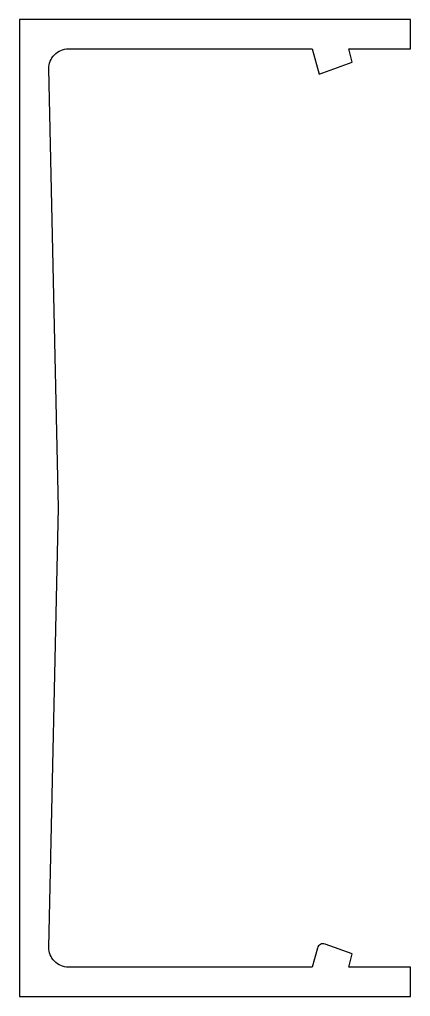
# Model space of a CAD drawing. Header units: millimetres. Extents: x -20 to 0, y -25 to 25.
import ezdxf

# ---------------------------------------------------------------- set-up
doc = ezdxf.new("R2010")
doc.units = ezdxf.units.MM

msp = doc.modelspace()

# ---------------------------------------------------------------- linework, layer by layer
msp.add_lwpolyline([(-4.76, -22.522), (-5.022, -23.5), (-17.5, -23.5, -0.42074), (-18.5, -22.478), (-18, 0), (-18.5, 22.478, -0.42074), (-17.5, 23.5), (-5.022, 23.5), (-4.675, 22.206), (-2.977, 22.824), (-3.158, 23.5), (0, 23.5), (0, 25), (-20, 25), (-20, -25), (0, -25), (0, -23.5), (-3.158, -23.5), (-2.977, -22.824), (-4.367, -22.318, 0.440011), (-4.76, -22.522)], format="xyb", close=True)

doc.saveas('drawing.dxf')
